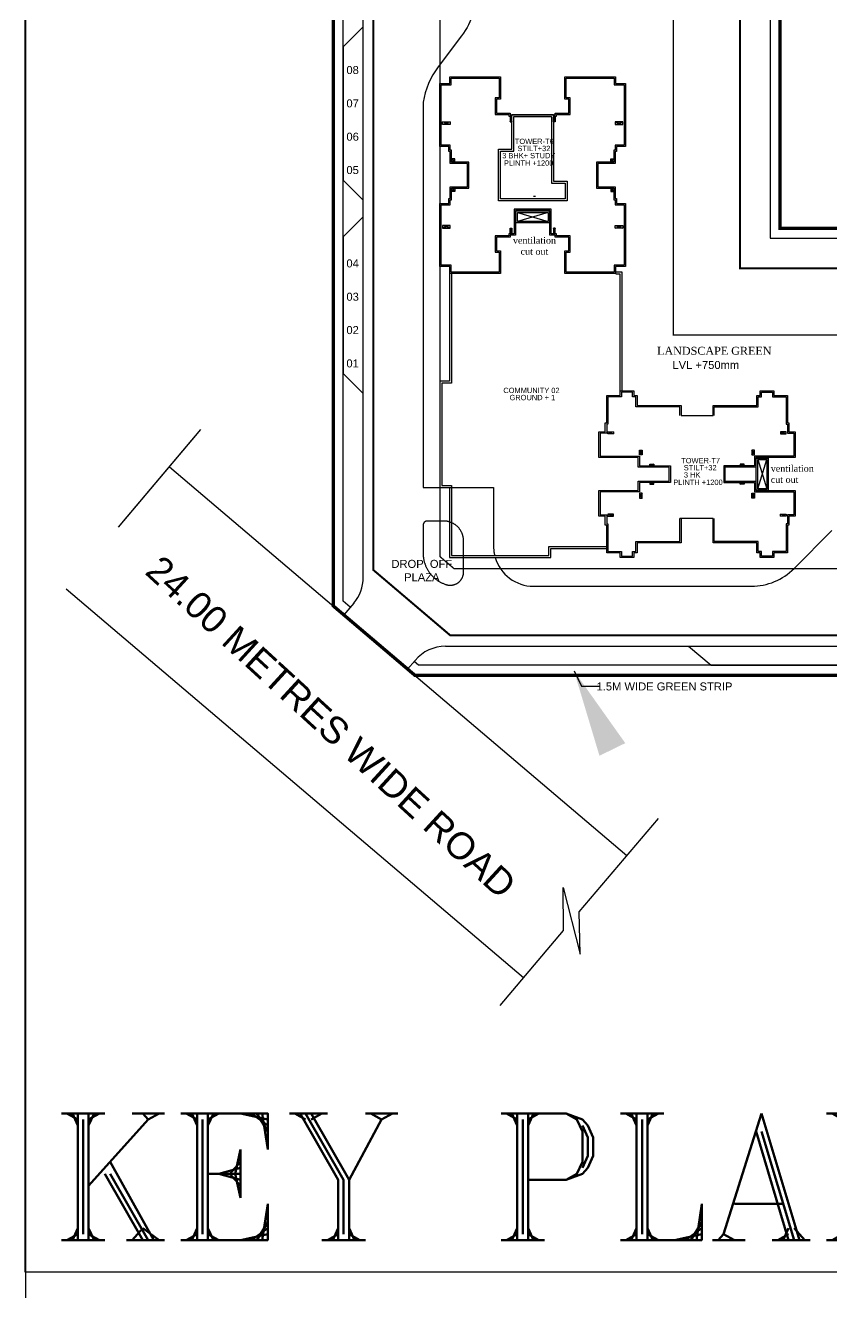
# Model space of a CAD drawing. Header units: millimetres. Extents: x 2061841 to 105821645, y -77612 to 48520811.
# Drawn here: x 105485084 to 105487853, y 48453924 to 48458273 of the extents above; entities that cross this region are included whole.
import ezdxf

# ---------------------------------------------------------------- set-up
doc = ezdxf.new("R2010")
doc.units = ezdxf.units.MM
doc.header["$LTSCALE"] = 10
doc.header["$MEASUREMENT"] = 0
for name, pattern in [('CENTER', [2, 1.25, -0.25, 0.25, -0.25]), ('DASHDOT', [1, 0.5, -0.25, 0, -0.25]), ('DASHED', [0.75, 0.5, -0.25]), ('HIDDEN', [0.375, 0.25, -0.125])]:
    doc.linetypes.add(name, pattern=pattern)
for name, color, linetype in [('AC-GRND', 1, 'Continuous'), ('AC-ROAD', 4, 'Continuous'), ('BORDER', 5, 'Continuous'), ('S-OPENING', 6, 'Continuous'), ('SHEET-TEXT', 7, 'Continuous')]:
    doc.layers.add(name, color=color, linetype=linetype)
doc.layers.add('TEXT 3', color=1, linetype='Continuous', lineweight=18)
doc.styles.add('ARIAL', font='arial.ttf')
doc.styles.add('Century', font='swiss.ttf')
doc.styles.add('DIM', font='arial.ttf')
doc.styles.add('RT', font='romant.shx', dxfattribs={"height": 250})
doc.styles.add('Times', font='times.ttf')
doc.dimstyles.new('Dim-0300', dxfattribs={"dimscale": 300, "dimtxt": 1.5, "dimasz": 1, "dimexe": 0.75, "dimexo": 0.5, "dimgap": 0.75, "dimtad": 1, "dimdec": 0, "dimzin": 1, "dimdsep": 46, "dimtxsty": 'DIM', "dimblk": 'ARCHTICK', "dimcen": 2, "dimdle": 0.75, "dimclrd": 54, "dimclre": 54, "dimclrt": 256, "dimazin": 2, "dimtfac": 1, "dimtdec": 0, "dimtix": 1, "dimtmove": 0, "dimatfit": 3, "dimfxl": 1, "dimlwd": -1, "dimlwe": -1, "dimarcsym": 0})

# ---------------------------------------------------------------- blocks, each defined once
blk = doc.blocks.new('_ArchTick')
at = {"color": 0, "linetype": 'ByBlock', "const_width": 0.15}
blk.add_lwpolyline([(-0.5, -0.5), (0.5, 0.5)], dxfattribs=at)
blk = doc.blocks.new('A$C82ecaa04')
at = {"layer": 'AC-GRND', "color": 2, "linetype": 'HIDDEN', "ltscale": 5}
for points in [[(91225, -175041), (91225, -240684), (225330, -240684)], [(225330, -295735), (47713, -295734), (36173, -285933), (36173, -51647)]]:
    blk.add_lwpolyline(points, dxfattribs=at)
blk = doc.blocks.new('TOWER-A TYPICAL FLOOR FRAMING PLAN N')
at = {"layer": 'AC-ROAD'}
for p, q in [((102723540.5, 48555435.5, 101.1), (102723540.5, 48555067.1, 101.1)), ((102723547.4, 48555435.5, 101.1), (102723547.4, 48555060.2, 101.1)), ((102723507, 48555067.1, 101.1), (102723507, 48554701.4, 101.1)), ((102723540.5, 48555067.1, 101.1), (102723507, 48555067.1, 101.1)), ((102723547.4, 48555060.2, 101.1), (102723513.8, 48555060.2, 101.1)), ((102723513.8, 48555060.2, 101.1), (102723513.8, 48554708.2, 101.1)), ((102723507, 48554701.4, 101.1), (102723540.5, 48554701.4, 101.1)), ((102723513.8, 48554708.2, 101.1), (102723547.4, 48554708.2, 101.1)), ((102723540.5, 48554701.4, 101.1), (102723540.5, 48554461.8, 101.1)), ((102723547.4, 48554708.2, 101.1), (102723547.4, 48554468.7, 101.1)), ((102723881.8, 48554468.7, 101.1), (102723881.8, 48554499.6, 101.1)), ((102723881.8, 48554499.6, 101.1), (102724078.9, 48554499.6, 101.1)), ((102723888.7, 48554461.8, 101.1), (102723888.7, 48554492.7, 101.1)), ((102723888.7, 48554492.7, 101.1), (102724078.9, 48554492.7, 101.1)), ((102723540.5, 48554461.8, 101.1), (102723888.7, 48554461.8, 101.1)), ((102723547.4, 48554468.7, 101.1), (102723881.8, 48554468.7, 101.1))]:
    blk.add_line(p, q, dxfattribs=at)
at = {"layer": 'AC-ROAD', "elevation": 101.1}
for points in [[(102724111.9, 48555442.4), (102724131.9, 48555442.4), (102724131.9, 48555034.8)], [(102724111.9, 48555435.5), (102724125, 48555435.5), (102724125, 48555034.8)]]:
    blk.add_lwpolyline(points, dxfattribs=at)
at = {"layer": 'BORDER', "color": 5}
blk.add_line((102722084.3, 48562374.5, 101.1), (102722084.3, 48502974.5, 101.1), dxfattribs=at)
at = {"layer": 'BORDER', "color": 5, "elevation": 101.1}
blk.add_lwpolyline([(102722083.8, 48561107.5), (102733583.8, 48561107.5), (102733583.8, 48552009), (102722083.8, 48552009)], close=True, dxfattribs=at)
at = {"layer": 'SHEET-TEXT', "color": 8}
for p, q in [((102723244.2, 48554393.6, 101.1), (102723244.2, 48559512.4, 101.1)), ((102723244.2, 48556282.9, 101.1), (102723175.5, 48556214.2, 101.1)), ((102723175.5, 48556214.2, 101.1), (102723175.5, 48555756.6, 101.1)), ((102723244.2, 48555687.9, 101.1), (102723175.5, 48555756.6, 101.1)), ((102723244.2, 48555630.7, 101.1), (102723175.5, 48555562.1, 101.1)), ((102723175.5, 48555562.1, 101.1), (102723175.5, 48555093, 101.1)), ((102723450.1, 48555557.9, 101.1), (102723450.1, 48554701.4, 101.1)), ((102723244.2, 48555024.3, 101.1), (102723175.5, 48555093, 101.1)), ((102723450.1, 48554701.4, 101.1), (102723540.5, 48554701.4, 101.1)), ((102724852.8, 48554554.4, 101.1), (102724723.5, 48554424, 101.1)), ((102723829, 48554363, 101.1), (102724577.2, 48554363, 101.1)), ((102723211.5, 48554304.7, 101.1), (102723177.5, 48554264.7, 101.1)), ((102723177.5, 48554264.7, 101.1), (102723396.6, 48554078.6, 101.1)), ((102723526.8, 48554157.1, 101.1), (102724360.7, 48554157.1, 101.1)), ((102724360.7, 48554157.1, 101.1), (102724439, 48554091.8, 101.1)), ((102724360.7, 48554157.1, 101.1), (102727629.2, 48554157.1, 101.1)), ((102723422.2, 48554108.6, 101.1), (102723396.6, 48554078.6, 101.1)), ((102724439, 48554091.8, 101.1), (102724896.6, 48554091.8, 101.1))]:
    blk.add_line(p, q, dxfattribs=at)
at = {"layer": 'SHEET-TEXT', "ltscale": 0.5}
for p, q in [((102723511.9, 48555876.5, 101.1), (102723511.9, 48556083.7, 101.1)), ((102723511.9, 48556083.7, 101.1), (102723546.2, 48556083.7, 101.1)), ((102723546.2, 48556083.7, 101.1), (102723546.2, 48556107.1, 101.1)), ((102723546.2, 48556107.1, 101.1), (102723711.2, 48556107.1, 101.1)), ((102723711.2, 48556107.1, 101.1), (102723711.2, 48556039, 101.1)), ((102723941.2, 48556039, 101.1), (102723941.2, 48556107.1, 101.1)), ((102723941.2, 48556107.1, 101.1), (102724106.1, 48556107.1, 101.1)), ((102724106.1, 48556107.1, 101.1), (102724106.1, 48556083.7, 101.1)), ((102724106.1, 48556083.7, 101.1), (102724140.5, 48556083.7, 101.1)), ((102724140.5, 48556083.7, 101.1), (102724140.5, 48555876.5, 101.1)), ((102723711.2, 48556039, 101.1), (102723697.5, 48556039, 101.1)), ((102723697.5, 48556039, 101.1), (102723697.5, 48555982.3, 101.1)), ((102723954.9, 48556039, 101.1), (102723941.2, 48556039, 101.1)), ((102723954.9, 48555982.3, 101.1), (102723954.9, 48556039, 101.1)), ((102723697.5, 48555982.3, 101.1), (102723744.4, 48555982.3, 101.1)), ((102723744.4, 48555982.3, 101.1), (102723744.4, 48555976.5, 101.1)), ((102723744.4, 48555976.5, 101.1), (102723754.7, 48555976.5, 101.1)), ((102723897.7, 48555976.5, 101.1), (102723908, 48555976.5, 101.1)), ((102723908, 48555976.5, 101.1), (102723908, 48555982.3, 101.1)), ((102723908, 48555982.3, 101.1), (102723954.9, 48555982.3, 101.1)), ((102723542.8, 48555876.5, 101.1), (102723511.9, 48555876.5, 101.1)), ((102723542.8, 48555859.3, 101.1), (102723542.8, 48555876.5, 101.1)), ((102724140.5, 48555876.5, 101.1), (102724109.6, 48555876.5, 101.1)), ((102724109.6, 48555876.5, 101.1), (102724109.6, 48555859.3, 101.1)), ((102723547.4, 48555859.3, 101.1), (102723542.8, 48555859.3, 101.1)), ((102723547.4, 48555818.7, 101.1), (102723547.4, 48555859.3, 101.1)), ((102724109.6, 48555859.3, 101.1), (102724105, 48555859.3, 101.1)), ((102724105, 48555859.3, 101.1), (102724105, 48555818.7, 101.1)), ((102723607.1, 48555818.7, 101.1), (102723547.4, 48555818.7, 101.1)), ((102723607.1, 48555774.2, 101.1), (102723607.1, 48555818.7, 101.1)), ((102724105, 48555818.7, 101.1), (102724045.3, 48555818.7, 101.1)), ((102724045.3, 48555818.7, 101.1), (102724045.3, 48555774.2, 101.1)), ((102723607.1, 48555729.7, 101.1), (102723607.1, 48555774.2, 101.1)), ((102724045.3, 48555774.2, 101.1), (102724045.3, 48555729.7, 101.1)), ((102723547.4, 48555689, 101.1), (102723547.4, 48555729.7, 101.1)), ((102723547.4, 48555729.7, 101.1), (102723607.1, 48555729.7, 101.1)), ((102724045.3, 48555729.7, 101.1), (102724105, 48555729.7, 101.1)), ((102724105, 48555729.7, 101.1), (102724105, 48555689, 101.1)), ((102723511.9, 48555464.7, 101.1), (102723511.9, 48555671.9, 101.1)), ((102723511.9, 48555671.9, 101.1), (102723542.8, 48555671.9, 101.1)), ((102723542.8, 48555671.9, 101.1), (102723542.8, 48555689, 101.1)), ((102723542.8, 48555689, 101.1), (102723547.4, 48555689, 101.1)), ((102723889.7, 48555657, 101.1), (102723762.7, 48555657, 101.1)), ((102723762.7, 48555657, 101.1), (102723762.7, 48555572.5, 101.1)), ((102723889.7, 48555572.5, 101.1), (102723889.7, 48555657, 101.1)), ((102724105, 48555689, 101.1), (102724109.6, 48555689, 101.1)), ((102724109.6, 48555689, 101.1), (102724109.6, 48555671.9, 101.1)), ((102724109.6, 48555671.9, 101.1), (102724140.5, 48555671.9, 101.1)), ((102724140.5, 48555671.9, 101.1), (102724140.5, 48555464.7, 101.1)), ((102723744.4, 48555566.1, 101.1), (102723697.5, 48555566.1, 101.1)), ((102723697.5, 48555566.1, 101.1), (102723697.5, 48555509.3, 101.1)), ((102723762.7, 48555572.5, 101.1), (102723744.4, 48555572.5, 101.1)), ((102723744.4, 48555572.5, 101.1), (102723744.4, 48555566.1, 101.1)), ((102723908, 48555572.5, 101.1), (102723889.7, 48555572.5, 101.1)), ((102723908, 48555566.1, 101.1), (102723908, 48555572.5, 101.1)), ((102723954.9, 48555566.1, 101.1), (102723908, 48555566.1, 101.1)), ((102723954.9, 48555509.3, 101.1), (102723954.9, 48555566.1, 101.1)), ((102723697.5, 48555509.3, 101.1), (102723711.2, 48555509.3, 101.1)), ((102723711.2, 48555509.3, 101.1), (102723711.2, 48555441.2, 101.1)), ((102723941.2, 48555441.2, 101.1), (102723941.2, 48555509.3, 101.1)), ((102723941.2, 48555509.3, 101.1), (102723954.9, 48555509.3, 101.1)), ((102723546.2, 48555464.7, 101.1), (102723511.9, 48555464.7, 101.1)), ((102723546.2, 48555441.2, 101.1), (102723546.2, 48555464.7, 101.1)), ((102723711.2, 48555441.2, 101.1), (102723546.2, 48555441.2, 101.1)), ((102724106.1, 48555441.2, 101.1), (102723941.2, 48555441.2, 101.1)), ((102724140.5, 48555464.7, 101.1), (102724106.1, 48555464.7, 101.1)), ((102724106.1, 48555464.7, 101.1), (102724106.1, 48555441.2, 101.1))]:
    blk.add_line(p, q, dxfattribs=at)
at = {"layer": 'SHEET-TEXT', "ltscale": 3500}
for p, q in [((102723542.8, 48555947.5, 101.1), (102723516.5, 48555956.7, 101.1)), ((102723542.8, 48555956.7, 101.1), (102723516.5, 48555947.5, 101.1)), ((102723748.9, 48555973, 101.1), (102723754.7, 48555956.4, 101.1)), ((102723748.9, 48555956.4, 101.1), (102723754.7, 48555973, 101.1)), ((102723903.4, 48555973, 101.1), (102723897.7, 48555956.4, 101.1)), ((102723903.4, 48555956.4, 101.1), (102723897.7, 48555973, 101.1)), ((102724109.6, 48555947.5, 101.1), (102724135.9, 48555956.7, 101.1)), ((102724109.6, 48555956.7, 101.1), (102724135.9, 48555947.5, 101.1)), ((102723547.4, 48555818.7, 101.1), (102723558.5, 48555830.1, 101.1)), ((102723547.4, 48555830.1, 101.1), (102723558.5, 48555818.7, 101.1)), ((102724103.9, 48555819.8, 101.1), (102724093.9, 48555830.1, 101.1)), ((102724103.9, 48555830.1, 101.1), (102724093.9, 48555819.8, 101.1)), ((102723547.4, 48555729.7, 101.1), (102723558.5, 48555718.2, 101.1)), ((102723547.4, 48555718.2, 101.1), (102723558.5, 48555729.7, 101.1)), ((102724105, 48555729.7, 101.1), (102724093.9, 48555718.2, 101.1)), ((102724105, 48555718.2, 101.1), (102724093.9, 48555729.7, 101.1)), ((102723542.8, 48555600.8, 101.1), (102723516.5, 48555591.7, 101.1)), ((102723542.8, 48555591.7, 101.1), (102723516.5, 48555600.8, 101.1)), ((102723748.9, 48555575.3, 101.1), (102723754.7, 48555592.5, 101.1)), ((102723748.9, 48555592.5, 101.1), (102723754.7, 48555575.3, 101.1)), ((102723903.4, 48555575.9, 101.1), (102723897.7, 48555592.5, 101.1)), ((102723903.4, 48555592.5, 101.1), (102723897.7, 48555575.9, 101.1)), ((102724109.6, 48555600.8, 101.1), (102724135.9, 48555591.7, 101.1)), ((102724109.6, 48555591.7, 101.1), (102724135.9, 48555600.8, 101.1))]:
    blk.add_line(p, q, dxfattribs=at)
at = {"layer": 'SHEET-TEXT'}
for p, q in [((102723835.5, 48555701.2, 101.1), (102723828.3, 48555701.2, 101.1)), ((102723773.7, 48555646, 101.1), (102723878.7, 48555615, 101.1)), ((102723878.7, 48555646, 101.1), (102723773.7, 48555615, 101.1)), ((102722403.8, 48554566.3, 101.1), (102722675.6, 48554887.2, 101.1)), ((102722415, 48554579.4, 101.1), (102722686.8, 48554900.4, 101.1)), ((102724598.9, 48554697.6, 101.1), (102724629.9, 48554797.9, 101.1)), ((102724598.9, 48554797.9, 101.1), (102724629.9, 48554697.6, 101.1)), ((102723985.9, 48553245.4, 101.1), (102724257.7, 48553566.4, 101.1)), ((102723714.1, 48552924.4, 101.1), (102723931.7, 48553181.3, 101.1))]:
    blk.add_line(p, q, dxfattribs=at)
at = {"layer": 'SHEET-TEXT', "ltscale": 50}
for p, q in [((102724084.6, 48554892.5, 101.1), (102724103.7, 48554885.7, 101.1)), ((102724103.7, 48554892.5, 101.1), (102724084.6, 48554885.7, 101.1)), ((102724696, 48554892.5, 101.1), (102724676.9, 48554885.7, 101.1)), ((102724676.9, 48554892.5, 101.1), (102724696, 48554885.7, 101.1)), ((102724201.9, 48554813.6, 101.1), (102724192.7, 48554830.2, 101.1)), ((102724192.7, 48554813.6, 101.1), (102724201.9, 48554830.2, 101.1)), ((102724578.8, 48554813.6, 101.1), (102724587.9, 48554830.2, 101.1)), ((102724587.9, 48554813.6, 101.1), (102724578.8, 48554830.2, 101.1)), ((102724227.9, 48554782, 101.1), (102724241.6, 48554777.4, 101.1)), ((102724241.6, 48554782, 101.1), (102724227.9, 48554777.4, 101.1)), ((102724552.8, 48554782, 101.1), (102724539.1, 48554777.4, 101.1)), ((102724539.1, 48554782, 101.1), (102724552.8, 48554777.4, 101.1)), ((102724227.9, 48554713.8, 101.1), (102724241.6, 48554718.4, 101.1)), ((102724241.6, 48554713.8, 101.1), (102724227.9, 48554718.4, 101.1)), ((102724552.8, 48554713.8, 101.1), (102724539.1, 48554718.4, 101.1)), ((102724539.1, 48554713.8, 101.1), (102724552.8, 48554718.4, 101.1)), ((102724201.9, 48554682.2, 101.1), (102724192.7, 48554665.6, 101.1)), ((102724192.7, 48554682.2, 101.1), (102724201.9, 48554665.6, 101.1)), ((102724578.8, 48554682.2, 101.1), (102724587.9, 48554665.6, 101.1)), ((102724587.9, 48554682.2, 101.1), (102724578.8, 48554665.6, 101.1)), ((102724084.6, 48554603.3, 101.1), (102724103.7, 48554610.2, 101.1)), ((102724103.7, 48554603.3, 101.1), (102724084.6, 48554610.2, 101.1)), ((102724696, 48554603.3, 101.1), (102724676.9, 48554610.2, 101.1)), ((102724676.9, 48554603.3, 101.1), (102724696, 48554610.2, 101.1))]:
    blk.add_line(p, q, dxfattribs=at)
at = {"layer": 'SHEET-TEXT', "ltscale": 51}
blk.add_line((102722578.9, 48554773.1, 101.1), (102724149.8, 48553438.9, 101.1), dxfattribs=at)
at = {"layer": 'SHEET-TEXT', "color": 8, "linetype": 'DASHED', "ltscale": 50}
for p, q in [((102723540.5, 48554701.4, 101.1), (102723691.7, 48554701.4, 101.1)), ((102723691.7, 48554701.4, 101.1), (102723691.7, 48554500.3, 101.1))]:
    blk.add_line(p, q, dxfattribs=at)
at = {"layer": 'SHEET-TEXT', "linetype": 'CENTER', "ltscale": 3, "const_width": 11.4, "elevation": 101.1}
blk.add_lwpolyline([(102724675.5, 48556819.3), (102724675.5, 48555591.8), (102727744.1, 48555591.8), (102727744.1, 48555553.5), (102729278.5, 48555553.5), (102729278.5, 48555438.4), (102729752.9, 48555438.4), (102729961.3, 48555254.1), (102729431.7, 48554095.9), (102727744.1, 48554095.9), (102727744.1, 48554057.5), (102723421.4, 48554057.5), (102723141.2, 48554295.5), (102723141.2, 48559581)], dxfattribs=at)
at = {"layer": 'SHEET-TEXT', "color": 8, "elevation": 101.1}
blk.add_lwpolyline([(102723199.7, 48554290.8), (102723175.5, 48554311.4), (102723175.5, 48559615.4), (102722485.1, 48559615.4), (102722485.1, 48560927.6), (102723201.8, 48560927.6), (102723759, 48560438.5), (102723759, 48559546.7), (102724774.9, 48559546.7), (102725907, 48558552.9), (102725907, 48556853.6), (102724641.2, 48556853.6), (102724641.2, 48555557.5), (102727709.8, 48555557.5), (102727709.8, 48555519.1), (102729244.1, 48555519.1), (102729244.1, 48555404.1), (102729739.9, 48555404.1), (102729919.5, 48555245.2), (102729409.7, 48554130.2), (102727709.8, 48554130.2), (102727709.8, 48554091.8), (102723434, 48554091.8), (102723418.8, 48554104.7)], dxfattribs=at)
at = {"layer": 'SHEET-TEXT', "color": 8, "linetype": 'DASHDOT', "ltscale": 5, "const_width": 6.86, "elevation": 101.1}
blk.add_lwpolyline([(102729141.2, 48555416.2), (102727606.8, 48555416.2), (102727606.8, 48555454.5), (102724538.2, 48555454.5), (102724538.2, 48556956.6), (102725804, 48556956.6), (102725804, 48558445.4), (102724666.7, 48559443.8), (102723656, 48559443.8), (102723656, 48560331), (102723093.7, 48560824.6), (102722588, 48560824.6), (102722588, 48559718.3), (102723278.5, 48559718.3), (102723278.5, 48554419.1), (102723542.5, 48554194.8), (102727606.8, 48554194.8), (102727606.8, 48554233.2), (102729343.3, 48554233.2), (102729794.1, 48555218.6), (102729700.9, 48555301.1), (102729141.1, 48555301.1)], close=True, dxfattribs=at)
at = {"layer": 'SHEET-TEXT', "color": 8, "linetype": 'HIDDEN', "ltscale": 10, "const_width": 4.58, "elevation": 101.1}
blk.add_lwpolyline([(102725575.2, 48558402.6), (102725575.2, 48557185.4), (102724309.4, 48557185.4), (102724309.4, 48555225.7), (102727378, 48555225.7), (102727378, 48555187.3), (102728912.3, 48555187.3), (102728912.3, 48555072.3), (102729475.6, 48555072.3), (102729196.5, 48554462), (102727378, 48554462), (102727378, 48554423.6), (102723555.9, 48554423.6), (102723507.3, 48554464.9), (102723507.3, 48559214.9), (102724649.9, 48559214.9)], close=True, dxfattribs=at)
at = {"layer": 'SHEET-TEXT', "color": 8, "elevation": 101.1}
blk.add_lwpolyline([(102723637.3, 48557243.9), (102723637.3, 48556417.8, -0.162801), (102723582.1, 48556252.6), (102723501.9, 48556146.2, 0.122418), (102723450.1, 48556024.3), (102723450.1, 48555557.9)], format="xyb", dxfattribs=at)
at = {"layer": 'SHEET-TEXT', "ltscale": 0.5, "elevation": 101.1}
for points in [[(102723885.1, 48555567.9), (102723885.1, 48555652.4), (102723767.3, 48555652.4), (102723767.3, 48555567.9), (102723748.9, 48555567.9), (102723748.9, 48555561.5), (102723702, 48555561.5), (102723702, 48555513.9), (102723715.8, 48555513.9), (102723715.8, 48555436.7), (102723541.6, 48555436.7), (102723541.6, 48555460.1), (102723507.3, 48555460.1), (102723507.3, 48555676.5), (102723538.2, 48555676.5), (102723538.2, 48555693.6), (102723542.8, 48555693.6), (102723542.8, 48555734.2), (102723602.5, 48555734.2), (102723602.5, 48555774.2), (102723602.5, 48555814.1), (102723542.8, 48555814.1), (102723542.8, 48555854.7), (102723538.2, 48555854.7), (102723538.2, 48555871.9), (102723507.3, 48555871.9), (102723507.3, 48556088.2), (102723541.6, 48556088.2), (102723541.6, 48556111.7), (102723715.8, 48556111.7), (102723715.8, 48556034.5), (102723702, 48556034.5), (102723702, 48555986.9), (102723748.9, 48555986.9), (102723748.9, 48555981), (102723754.7, 48555981)], [(102723897.7, 48555981), (102723903.4, 48555981), (102723903.4, 48555986.9), (102723950.3, 48555986.9), (102723950.3, 48556034.5), (102723936.6, 48556034.5), (102723936.6, 48556111.7), (102724110.7, 48556111.7), (102724110.7, 48556088.2), (102724145, 48556088.2), (102724145, 48555871.9), (102724114.2, 48555871.9), (102724114.2, 48555854.7), (102724109.6, 48555854.7), (102724109.6, 48555814.1), (102724049.9, 48555814.1), (102724049.9, 48555774.2), (102724049.9, 48555734.2), (102724109.6, 48555734.2), (102724109.6, 48555693.6), (102724114.2, 48555693.6), (102724114.2, 48555676.5), (102724145, 48555676.5), (102724145, 48555460.1), (102724110.7, 48555460.1), (102724110.7, 48555436.7), (102723936.6, 48555436.7), (102723936.6, 48555513.9), (102723950.3, 48555513.9), (102723950.3, 48555561.5), (102723903.4, 48555561.5), (102723903.4, 48555567.9), (102723885.1, 48555567.9)], [(102724335.4, 48554595.7), (102724335.4, 48554512.3), (102724184.5, 48554512.3), (102724184.5, 48554478), (102724173.1, 48554478), (102724173.1, 48554462), (102724126.2, 48554462), (102724126.2, 48554478), (102724080.1, 48554478), (102724080.1, 48554572.4), (102724075.5, 48554572.4), (102724075.5, 48554603.4), (102724053.7, 48554603.4), (102724053.7, 48554691.4), (102724188.2, 48554691.4), (102724188.2, 48554724.1), (102724294.2, 48554724.1), (102724294.2, 48554747.9), (102724294.2, 48554771.7), (102724188.2, 48554771.7), (102724188.2, 48554804.4), (102724053.7, 48554804.4), (102724053.7, 48554892.4), (102724075.5, 48554892.4), (102724075.5, 48554923.4), (102724080.1, 48554923.4), (102724080.1, 48555017.8), (102724126.2, 48555017.8), (102724126.2, 48555033.8), (102724173.1, 48555033.8), (102724173.1, 48555017.8), (102724184.5, 48555017.8), (102724184.5, 48554983.5), (102724335.4, 48554983.5), (102724335.4, 48554949.3), (102724445.3, 48554949.3), (102724445.3, 48554983.5), (102724596.2, 48554983.5), (102724596.2, 48555017.8), (102724607.6, 48555017.8), (102724607.6, 48555033.8), (102724654.5, 48555033.8), (102724654.5, 48555017.8), (102724700.6, 48555017.8), (102724700.6, 48554923.4), (102724705.2, 48554923.4), (102724705.2, 48554892.4), (102724726.9, 48554892.4), (102724726.9, 48554804.4), (102724592.5, 48554804.4), (102724592.5, 48554771.7), (102724486.4, 48554771.7), (102724486.4, 48554747.9), (102724486.4, 48554724.1), (102724592.5, 48554724.1), (102724592.5, 48554691.4), (102724726.9, 48554691.4), (102724726.9, 48554603.4), (102724705.2, 48554603.4), (102724705.2, 48554572.4), (102724700.6, 48554572.4), (102724700.6, 48554478), (102724654.5, 48554478), (102724654.5, 48554462), (102724607.6, 48554462), (102724607.6, 48554478), (102724596.2, 48554478), (102724596.2, 48554512.3), (102724445.3, 48554512.3), (102724445.3, 48554595.7), (102724330.8, 48554595.7)], [(102724330.8, 48554949.3), (102724330.8, 48554978.9), (102724179.9, 48554978.9), (102724179.9, 48555013.2), (102724168.5, 48555013.2), (102724168.5, 48555029.2), (102724130.7, 48555029.2), (102724130.7, 48555013.2), (102724084.6, 48555013.2), (102724084.6, 48554918.8), (102724080.1, 48554918.8), (102724080.1, 48554887.8), (102724058.3, 48554887.8), (102724058.3, 48554809), (102724192.7, 48554809), (102724192.7, 48554776.3), (102724298.8, 48554776.3), (102724298.8, 48554747.9), (102724298.8, 48554719.5), (102724192.7, 48554719.5), (102724192.7, 48554686.8), (102724058.3, 48554686.8), (102724058.3, 48554608), (102724080.1, 48554608), (102724080.1, 48554577), (102724084.6, 48554577), (102724084.6, 48554482.6), (102724130.7, 48554482.6), (102724130.7, 48554466.6), (102724168.5, 48554466.6), (102724168.5, 48554482.6), (102724179.9, 48554482.6), (102724179.9, 48554516.9), (102724330.8, 48554516.9), (102724330.8, 48554595.7)], [(102724449.8, 48554949.3), (102724449.8, 48554978.9), (102724600.7, 48554978.9), (102724600.7, 48555013.2), (102724612.2, 48555013.2), (102724612.2, 48555029.2), (102724649.9, 48555029.2), (102724649.9, 48555013.2), (102724696, 48555013.2), (102724696, 48554918.8), (102724700.6, 48554918.8), (102724700.6, 48554887.8), (102724722.4, 48554887.8), (102724722.4, 48554809), (102724587.9, 48554809), (102724587.9, 48554776.3), (102724481.9, 48554776.3), (102724481.9, 48554747.9), (102724481.9, 48554719.5), (102724587.9, 48554719.5), (102724587.9, 48554686.8), (102724722.4, 48554686.8), (102724722.4, 48554608), (102724700.6, 48554608), (102724700.6, 48554577), (102724696, 48554577), (102724696, 48554482.6), (102724649.9, 48554482.6), (102724649.9, 48554466.6), (102724612.2, 48554466.6), (102724612.2, 48554482.6), (102724600.7, 48554482.6), (102724600.7, 48554516.9), (102724449.8, 48554516.9), (102724449.8, 48554595.7)]]:
    blk.add_lwpolyline(points, dxfattribs=at)
at = {"layer": 'SHEET-TEXT', "color": 1, "ltscale": 0.5, "elevation": 101.1}
blk.add_lwpolyline([(102723748.9, 48555981), (102723903.4, 48555981), (102723903.4, 48555986.9), (102723950.3, 48555986.9), (102723950.3, 48556034.5), (102723936.6, 48556034.5), (102723936.6, 48556111.7), (102724110.7, 48556111.7), (102724110.7, 48556088.2), (102724145, 48556088.2), (102724145, 48555871.9), (102724114.2, 48555871.9), (102724114.2, 48555854.7), (102724109.6, 48555854.7), (102724109.6, 48555814.1), (102724049.9, 48555814.1), (102724049.9, 48555774.2), (102724049.9, 48555734.2), (102724109.6, 48555734.2), (102724109.6, 48555693.6), (102724114.2, 48555693.6), (102724114.2, 48555676.5), (102724145, 48555676.5), (102724145, 48555460.1), (102724110.7, 48555460.1), (102724110.7, 48555436.7), (102723936.6, 48555436.7), (102723936.6, 48555513.9), (102723950.3, 48555513.9), (102723950.3, 48555561.5), (102723903.4, 48555561.5), (102723903.4, 48555567.9), (102723885.1, 48555567.9), (102723885.1, 48555652.4), (102723767.3, 48555652.4), (102723767.3, 48555567.9), (102723748.9, 48555567.9), (102723748.9, 48555561.5), (102723702, 48555561.5), (102723702, 48555513.9), (102723715.8, 48555513.9), (102723715.8, 48555436.7), (102723541.6, 48555436.7), (102723541.6, 48555460.1), (102723507.3, 48555460.1), (102723507.3, 48555676.5), (102723538.2, 48555676.5), (102723538.2, 48555693.6), (102723542.8, 48555693.6), (102723542.8, 48555734.2), (102723602.5, 48555734.2), (102723602.5, 48555774.2), (102723602.5, 48555814.1), (102723542.8, 48555814.1), (102723542.8, 48555854.7), (102723538.2, 48555854.7), (102723538.2, 48555871.9), (102723507.3, 48555871.9), (102723507.3, 48556088.2), (102723541.6, 48556088.2), (102723541.6, 48556111.7), (102723715.8, 48556111.7), (102723715.8, 48556034.5), (102723702, 48556034.5), (102723702, 48555986.9), (102723748.9, 48555986.9), (102723748.9, 48555981), (102723754.7, 48555981)], dxfattribs=at)
at = {"layer": 'SHEET-TEXT', "ltscale": 3500, "elevation": 101.1}
for points in [[(102723542.8, 48555956.7), (102723542.8, 48555947.5), (102723516.5, 48555947.5), (102723516.5, 48555956.7)], [(102723748.9, 48555973), (102723748.9, 48555956.4), (102723754.7, 48555956.4), (102723754.7, 48555973)], [(102723903.4, 48555973), (102723903.4, 48555956.4), (102723897.7, 48555956.4), (102723897.7, 48555973)], [(102724109.6, 48555956.7), (102724109.6, 48555947.5), (102724135.9, 48555947.5), (102724135.9, 48555956.7)], [(102723542.8, 48555591.7), (102723542.8, 48555600.8), (102723516.5, 48555600.8), (102723516.5, 48555591.7)], [(102723748.9, 48555575.3), (102723748.9, 48555591.9), (102723754.7, 48555591.9), (102723754.7, 48555575.3)], [(102723903.4, 48555575.9), (102723903.4, 48555592.5), (102723897.7, 48555592.5), (102723897.7, 48555575.9)], [(102724109.6, 48555591.7), (102724109.6, 48555600.8), (102724135.9, 48555600.8), (102724135.9, 48555591.7)]]:
    blk.add_lwpolyline(points, close=True, dxfattribs=at)
at = {"layer": 'SHEET-TEXT', "elevation": 101.1}
for points in [[(102723708.1, 48555686.1), (102723708.1, 48555863.2), (102723754.7, 48555863.2), (102723754.7, 48555982.2), (102723897.7, 48555982.2), (102723897.7, 48555753.3), (102723944.2, 48555753.3), (102723944.2, 48555686.1)], [(102723715, 48555692.9), (102723715, 48555856.3), (102723761.5, 48555856.3), (102723761.5, 48555975.3), (102723890.8, 48555975.3), (102723890.8, 48555746.5), (102723937.4, 48555746.5), (102723937.4, 48555692.9)], [(102723768.4, 48555651.3), (102723884, 48555651.3), (102723884, 48555609.8), (102723768.4, 48555609.8)], [(102723773.7, 48555646), (102723878.7, 48555646), (102723878.7, 48555615), (102723773.7, 48555615)], [(102724593.6, 48554692.4), (102724593.6, 48554803.1), (102724635.2, 48554803.1), (102724635.2, 48554692.4)], [(102724598.9, 48554697.6), (102724598.9, 48554797.9), (102724629.9, 48554797.9), (102724629.9, 48554697.6)]]:
    blk.add_lwpolyline(points, close=True, dxfattribs=at)
at = {"layer": 'SHEET-TEXT', "ltscale": 3500, "elevation": 101.1}
for points in [[(102723558.5, 48555818.7), (102723558.5, 48555830.1), (102723547.4, 48555830.1)], [(102724093.9, 48555819.8), (102724093.9, 48555830.1), (102724103.9, 48555830.1)], [(102723558.5, 48555729.7), (102723558.5, 48555718.2), (102723547.4, 48555718.2)], [(102724093.9, 48555729.7), (102724093.9, 48555718.2), (102724105, 48555718.2)]]:
    blk.add_lwpolyline(points, dxfattribs=at)
at = {"layer": 'SHEET-TEXT', "ltscale": 50, "elevation": 101.1}
for points in [[(102724084.6, 48554892.5), (102724103.7, 48554892.5), (102724103.7, 48554885.7), (102724084.6, 48554885.7)], [(102724696, 48554892.5), (102724676.9, 48554892.5), (102724676.9, 48554885.7), (102724696, 48554885.7)], [(102724192.7, 48554830.2), (102724201.9, 48554830.2), (102724201.9, 48554813.6), (102724192.7, 48554813.6)], [(102724587.9, 48554830.2), (102724578.8, 48554830.2), (102724578.8, 48554813.6), (102724587.9, 48554813.6)], [(102724227.9, 48554782), (102724241.6, 48554782), (102724241.6, 48554777.4), (102724227.9, 48554777.4)], [(102724552.8, 48554782), (102724539.1, 48554782), (102724539.1, 48554777.4), (102724552.8, 48554777.4)], [(102724227.9, 48554713.8), (102724241.6, 48554713.8), (102724241.6, 48554718.4), (102724227.9, 48554718.4)], [(102724552.8, 48554713.8), (102724539.1, 48554713.8), (102724539.1, 48554718.4), (102724552.8, 48554718.4)], [(102724192.7, 48554665.6), (102724201.9, 48554665.6), (102724201.9, 48554682.2), (102724192.7, 48554682.2)], [(102724587.9, 48554665.6), (102724578.8, 48554665.6), (102724578.8, 48554682.2), (102724587.9, 48554682.2)], [(102724084.6, 48554603.3), (102724103.7, 48554603.3), (102724103.7, 48554610.2), (102724084.6, 48554610.2)], [(102724696, 48554603.3), (102724676.9, 48554603.3), (102724676.9, 48554610.2), (102724696, 48554610.2)]]:
    blk.add_lwpolyline(points, close=True, dxfattribs=at)
at = {"layer": 'SHEET-TEXT', "color": 8, "linetype": 'DASHED', "ltscale": 50, "elevation": 101.1}
blk.add_lwpolyline([(102723588.8, 48554518.3, 0.414214), (102723520.1, 48554586.9), (102723463.8, 48554586.9, 0.414214), (102723450.1, 48554573.2), (102723450.1, 48554486.1, 0.345322), (102723526.5, 48554369.5, 0.526684), (102723588.8, 48554412.2)], format="xyb", close=True, dxfattribs=at)
at = {"layer": 'SHEET-TEXT', "ltscale": 51, "elevation": 101.1}
blk.add_lwpolyline([(102723794.5, 48553019.3), (102722223.5, 48554353.4)], dxfattribs=at)
at = {"layer": 'SHEET-TEXT', "elevation": 101.1}
blk.add_lwpolyline([(102723931.7, 48553181.3), (102723930.5, 48553329.4), (102723988.6, 48553100.5), (102723985.9, 48553245.4)], dxfattribs=at)
at = {"layer": 'SHEET-TEXT', "color": 8, "linetype": 'DASHED', "ltscale": 50}
blk.add_arc((102723829, 48554500.3, 101.1), 137.3, 180, 193.2985, dxfattribs=at)
at = {"layer": 'SHEET-TEXT', "color": 8}
for centre, radius, start, end in [((102723829, 48554500.3, 101.1), 137.3, 196.2617, 270), ((102723106.9, 48554393.6, 101.1), 137.3, 319.6567, 0), ((102724577.2, 48554568.9, 101.1), 205.9, 270, 315.2502), ((102723526.8, 48554019.8, 101.1), 137.3, 90, 139.6567)]:
    blk.add_arc(centre, radius, start, end, dxfattribs=at)
at = {"layer": 'SHEET-TEXT', "xscale": 0.0228823837028751, "yscale": 0.0228823837028751, "zscale": 0.0228823837028751}
blk.add_blockref('A$C82ecaa04', (102722450.8, 48560961.9, 101.1), dxfattribs=at)
at = {"layer": 'SHEET-TEXT'}
for s, height, style, p in [('08', 27.46, 'Century', (102723186.4, 48556120.9, 101.1)), ('07', 27.46, 'Century', (102723186.4, 48556006.5, 101.1)), ('06', 27.46, 'Century', (102723186.4, 48555892.1, 101.1)), ('TOWER-T6', 18.31, 'Century', (102723764.8, 48555880.7, 101.1)), ('STILT+32', 18.31, 'Century', (102723773.7, 48555856.3, 101.1)), ('3 BHK+ STUDY', 18.306, 'Century', (102723721.3, 48555831.7, 101.1)), ('PLINTH +1200', 18.306, 'Century', (102723727.4, 48555806.3, 101.1)), ('05', 27.46, 'Century', (102723186.4, 48555777.7, 101.1)), ('04', 27.46, 'Century', (102723186.4, 48555457.3, 101.1)), ('03', 27.46, 'Century', (102723186.4, 48555342.9, 101.1)), ('02', 27.46, 'Century', (102723186.4, 48555228.5, 101.1)), ('LANDSCAPE GREEN', 27.459, 'Times', (102724253.2, 48555157.3, 101.1)), ('01', 27.46, 'Century', (102723186.4, 48555114.1, 101.1)), ('LVL +750mm', 27.46, 'Century', (102724306, 48555108.7, 101.1)), ('COMMUNITY 02', 18.306, 'Century', (102723725.3, 48555025.9, 101.1)), ('GROUND + 1', 18.31, 'Century', (102723746.4, 48555001.5, 101.1)), ('TOWER-T7', 18.31, 'Century', (102724336, 48554785.1, 101.1)), ('STILT+32', 18.31, 'Century', (102724344.8, 48554760.7, 101.1)), ('3 HK', 18.31, 'Century', (102724345.3, 48554736, 101.1)), ('PLINTH +1200', 18.306, 'Century', (102724308.7, 48554710.6, 101.1))]:
    blk.add_text(s, height=height, dxfattribs=dict(at, style=style)).set_placement(p)
at = {"layer": 'SHEET-TEXT', "style": 'ARIAL'}
blk.add_text('24.00 METRES WIDE ROAD', height=91.53, rotation=317.4782, dxfattribs=at).set_placement((102722490.5, 48554408.3, 101.1))
at = {"layer": 'SHEET-TEXT', "attachment_point": 1}
for s, insert, char_height, width, style in [('\\pxqc;ventilation cut out', (102723754.2, 48555561.6, 101.1), 22.882, 155.916, 'Times'), ('ventilation cut out', (102724643.6, 48554778.8, 101.1), 22.882, 155.916, 'Times'), ('\\pxqc;DROP  OFF PLAZA', (102723339.3, 48554453.5, 101.1), 27.459, 212.103, 'Century'), ('\\pxqc;1.5M WIDE GREEN STRIP', (102724004.6, 48554032.8, 101.1), 27.459, 548.198, 'Century')]:
    blk.add_mtext(s, dxfattribs=dict(at, insert=insert, char_height=char_height, width=width, style=style))
at = {"layer": 'TEXT 3', "color": 1, "style": 'RT'}
blk.add_text('KEY PLAN', height=434.78, dxfattribs=at).set_placement((102722170.7, 48552118.7, 101.1))
at = {"layer": 'SHEET-TEXT', "color": 8}
blk.add_leader([(102723968, 48554072.4, 101.1), (102723993.8, 48554019.6, 101.1), (102724054.8, 48554019.6, 101.1)], dimstyle='Dim-0300', override={"dimgap": 0.75, "dimtad": 0}, dxfattribs=at)

msp = doc.modelspace()

# ---------------------------------------------------------------- block references
at = {"layer": 'S-OPENING'}
msp.add_blockref('TOWER-A TYPICAL FLOOR FRAMING PLAN N', (2763000.3, -98014.7), dxfattribs=at)

doc.saveas('drawing.dxf')
